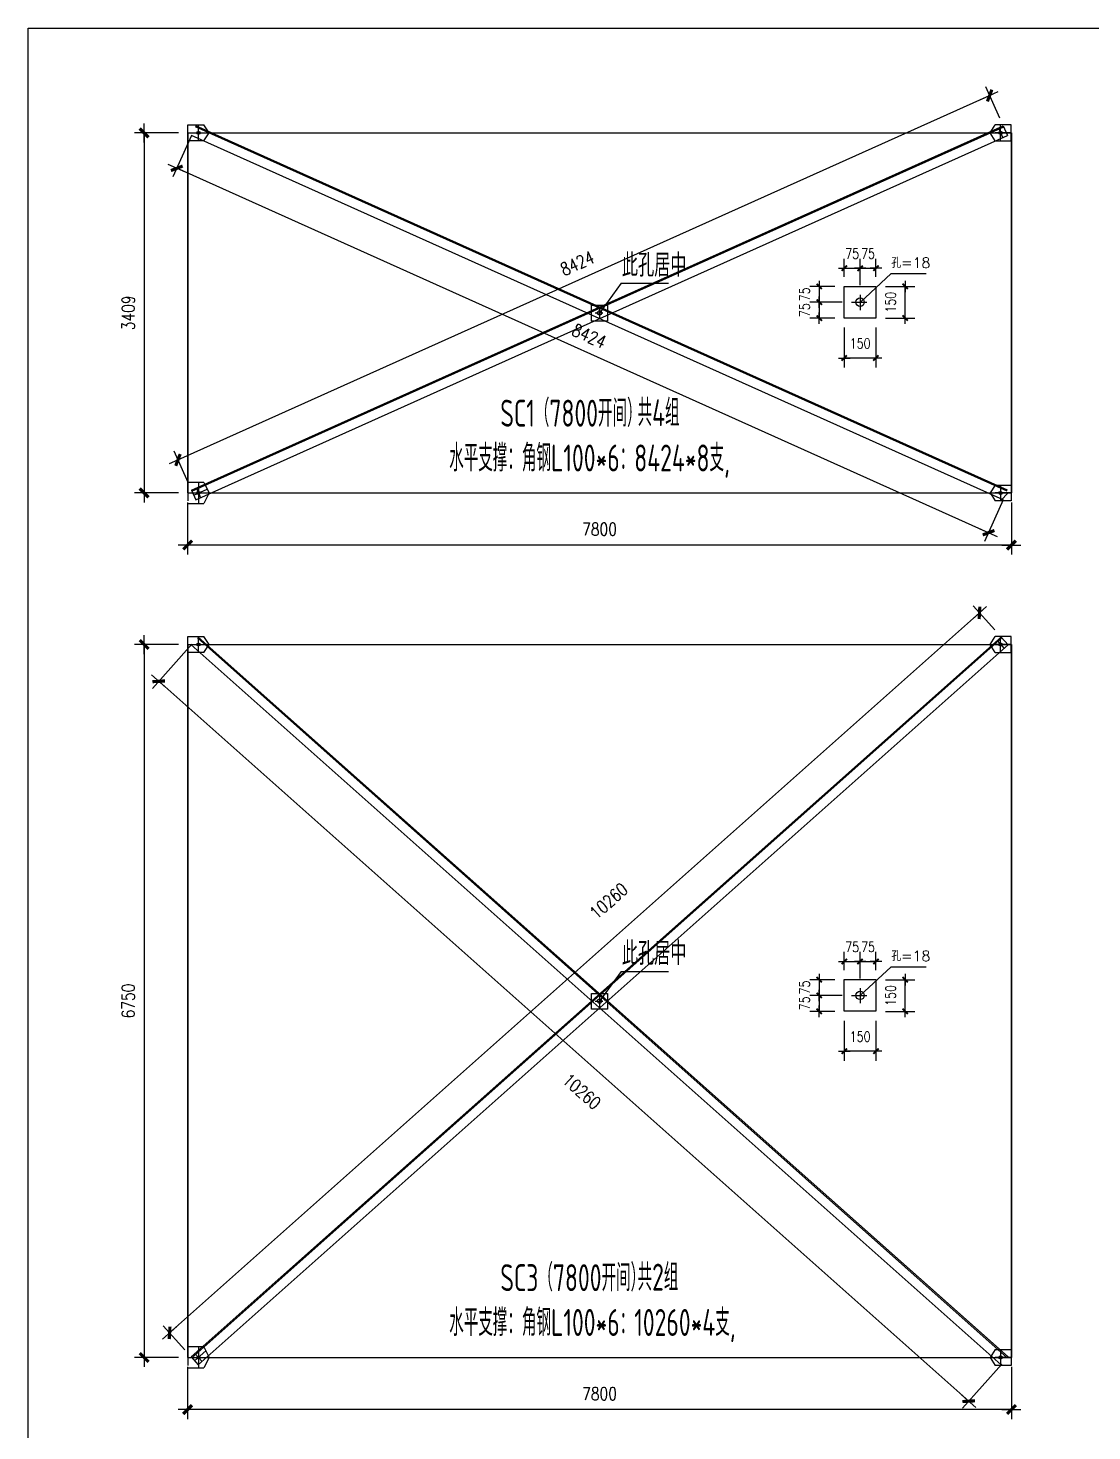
# Model space of a CAD drawing. Header units: millimetres. Extents: x 2451220 to 4527627, y -5186613 to -1639140.
# Drawn here: x 2544393 to 2554466, y -1777990 to -1764707 of the extents above; entities that cross this region are included whole.
import ezdxf

# ---------------------------------------------------------------- set-up
doc = ezdxf.new("R2010")
doc.units = ezdxf.units.MM
doc.header["$LTSCALE"] = 1000
doc.header["$PDMODE"] = 34
doc.linetypes.add('CENTER', pattern=[50.8, 31.75, -6.35, 6.35, -6.35])
doc.layers.add('轴线层', color=1, linetype='CENTER', lineweight=15)
doc.layers.add('钢架', color=7, linetype='Continuous', lineweight=25)
doc.styles.add('DIM_FONT', font='simplex.shx', dxfattribs={"width": 0.8, "bigfont": 'hztxt.shx'})
doc.styles.add('hz', font='gbenor.shx', dxfattribs={"width": 0.75, "height": 100, "bigfont": 'gbcbig.shx'})
doc.styles.get("Standard").update_dxf_attribs({"font": 'txt', "bigfont": 'gbcbig.shx'})
doc.styles.add('TSSD_Label', font='Tssdeng.shx', dxfattribs={"width": 0.7, "bigfont": 'hztxt.shx'})
doc.dimstyles.new('WGH(1)', dxfattribs={"dimscale": 1.2, "dimtxt": 100, "dimasz": 0.5, "dimexe": 75, "dimexo": 75, "dimgap": 75, "dimtad": 1, "dimdec": 0, "dimzin": 0, "dimdsep": 46, "dimtxsty": 'DIM_FONT', "dimblk1": '_DIMX', "dimblk2": '_DIMX', "dimsah": 1, "dimcen": 0.09, "dimclrd": 3, "dimclre": 3, "dimclrt": 7, "dimadec": 0, "dimazin": 0, "dimtfac": 1, "dimtdec": 0, "dimtix": 1, "dimtmove": 2, "dimatfit": 3, "dimldrblk": '_DIMX', "dimfxl": 1, "dimtolj": 1, "dimtzin": 0, "dimarcsym": 0})
doc.dimstyles.new('WGH(2)', dxfattribs={"dimscale": 1.2, "dimtxt": 100, "dimasz": 0.5, "dimexe": 75, "dimexo": 75, "dimgap": 75, "dimtad": 1, "dimdec": 0, "dimlfac": 0.5, "dimzin": 0, "dimdsep": 46, "dimtxsty": 'DIM_FONT', "dimblk1": '_DIMX', "dimblk2": '_DIMX', "dimsah": 1, "dimcen": 0.09, "dimclrd": 3, "dimclre": 3, "dimclrt": 7, "dimadec": 0, "dimazin": 0, "dimtfac": 1, "dimtdec": 0, "dimtix": 1, "dimtmove": 2, "dimatfit": 3, "dimldrblk": '_DIMX', "dimfxl": 1, "dimtolj": 1, "dimtzin": 0, "dimarcsym": 0})

# ---------------------------------------------------------------- blocks, each defined once
blk = doc.blocks.new('_DIMX')
blk.add_line((-150, 0), (150, 0))
at = {"const_width": 50}
blk.add_lwpolyline([(-70, -70), (70, 70)], dxfattribs=at)
blk = doc.blocks.new('*D2527')
at = {"color": 3, "lineweight": -2}
for p, q in [((2545904, -1769199), (2545904, -1769692)), ((2553704, -1769199), (2553704, -1769692)), ((2553703, -1769602), (2545904, -1769602))]:
    blk.add_line(p, q, dxfattribs=at)
at = {"layer": 'Defpoints', "color": 0}
for p in [(2545904, -1769109), (2553704, -1769109), (2545904, -1769602)]:
    blk.add_point(p, dxfattribs=at)
at = {"color": 3, "lineweight": -2, "xscale": 0.6, "yscale": 0.6, "zscale": 0.6, "rotation": 180}
blk.add_blockref('_DIMX', (2545904, -1769602), dxfattribs=at)
at = {"color": 3, "lineweight": -2, "xscale": 0.6, "yscale": 0.6, "zscale": 0.6}
blk.add_blockref('_DIMX', (2553704, -1769602), dxfattribs=at)
at = {"color": 7, "insert": (2549804, -1769452), "char_height": 120, "attachment_point": 5, "style": 'DIM_FONT'}
blk.add_mtext('\\A1;7800', dxfattribs=at)
blk = doc.blocks.new('*D2528')
at = {"color": 3, "lineweight": -2}
for p, q in [((2545817, -1765700), (2545402, -1765700)), ((2545492, -1765700), (2545492, -1769108)), ((2545817, -1769109), (2545402, -1769109))]:
    blk.add_line(p, q, dxfattribs=at)
at = {"layer": 'Defpoints', "color": 0}
for p in [(2545907, -1765700), (2545492, -1769109), (2545907, -1769109)]:
    blk.add_point(p, dxfattribs=at)
at = {"color": 3, "lineweight": -2, "xscale": 0.6, "yscale": 0.6, "zscale": 0.6}
for p, rotation in [((2545492, -1765700), 90), ((2545492, -1769109), 270)]:
    blk.add_blockref('_DIMX', p, dxfattribs=dict(at, rotation=rotation))
at = {"color": 7, "insert": (2545342, -1767404), "char_height": 120, "attachment_point": 5, "rotation": 90, "style": 'DIM_FONT'}
blk.add_mtext('\\A1;3409', dxfattribs=at)
blk = doc.blocks.new('*D2529')
at = {"color": 3, "lineweight": -2}
for p, q in [((2552031, -1767153), (2551794, -1767153)), ((2551884, -1767153), (2551884, -1767152)), ((2551884, -1767153), (2551884, -1767302)), ((2552100, -1767302), (2551794, -1767302)), ((2551884, -1767303), (2551884, -1767303))]:
    blk.add_line(p, q, dxfattribs=at)
at = {"layer": 'Defpoints', "color": 0}
for p in [(2552121, -1767153), (2551884, -1767302), (2552190, -1767302)]:
    blk.add_point(p, dxfattribs=at)
at = {"color": 3, "lineweight": -2, "xscale": 0.36, "yscale": 0.36, "zscale": 0.36}
for p, rotation in [((2551884, -1767153), 270), ((2551884, -1767302), 90)]:
    blk.add_blockref('_DIMX', p, dxfattribs=dict(at, rotation=rotation))
at = {"color": 7, "insert": (2551746, -1767228), "char_height": 96, "attachment_point": 5, "rotation": 90, "style": 'DIM_FONT'}
blk.add_mtext('\\A1;75', dxfattribs=at)
blk = doc.blocks.new('*D2530')
at = {"color": 3, "lineweight": -2}
for p, q in [((2552100, -1767302), (2551794, -1767302)), ((2551884, -1767302), (2551884, -1767302)), ((2551884, -1767302), (2551884, -1767453)), ((2552031, -1767453), (2551794, -1767453)), ((2551884, -1767453), (2551884, -1767454))]:
    blk.add_line(p, q, dxfattribs=at)
at = {"layer": 'Defpoints', "color": 0}
for p in [(2552190, -1767302), (2551884, -1767453), (2552121, -1767453)]:
    blk.add_point(p, dxfattribs=at)
at = {"color": 3, "lineweight": -2, "xscale": 0.36, "yscale": 0.36, "zscale": 0.36}
for p, rotation in [((2551884, -1767302), 270), ((2551884, -1767453), 90)]:
    blk.add_blockref('_DIMX', p, dxfattribs=dict(at, rotation=rotation))
at = {"color": 7, "insert": (2551746, -1767378), "char_height": 96, "attachment_point": 5, "rotation": 90, "style": 'DIM_FONT'}
blk.add_mtext('\\A1;75', dxfattribs=at)
blk = doc.blocks.new('*D2531')
at = {"color": 3, "lineweight": -2}
for p, q in [((2552121, -1766981), (2552120, -1766981)), ((2552121, -1767063), (2552121, -1766891)), ((2552121, -1766981), (2552271, -1766981)), ((2552271, -1767142), (2552271, -1766891)), ((2552271, -1766981), (2552271, -1766981))]:
    blk.add_line(p, q, dxfattribs=at)
at = {"layer": 'Defpoints', "color": 0}
for p in [(2552271, -1766981), (2552121, -1767153), (2552271, -1767232)]:
    blk.add_point(p, dxfattribs=at)
at = {"color": 3, "lineweight": -2, "xscale": 0.36, "yscale": 0.36, "zscale": 0.36}
blk.add_blockref('_DIMX', (2552121, -1766981), dxfattribs=at)
at = {"color": 3, "lineweight": -2, "xscale": 0.36, "yscale": 0.36, "zscale": 0.36, "rotation": 180}
blk.add_blockref('_DIMX', (2552271, -1766981), dxfattribs=at)
at = {"color": 7, "insert": (2552196, -1766843), "char_height": 96, "attachment_point": 5, "style": 'DIM_FONT'}
blk.add_mtext('\\A1;75', dxfattribs=at)
blk = doc.blocks.new('*D2532')
at = {"color": 3, "lineweight": -2}
for p, q in [((2552270, -1766981), (2552270, -1766981)), ((2552271, -1767142), (2552271, -1766891)), ((2552271, -1766981), (2552421, -1766981)), ((2552421, -1767063), (2552421, -1766891)), ((2552421, -1766981), (2552422, -1766981))]:
    blk.add_line(p, q, dxfattribs=at)
at = {"layer": 'Defpoints', "color": 0}
for p in [(2552421, -1766981), (2552271, -1767232), (2552421, -1767153)]:
    blk.add_point(p, dxfattribs=at)
at = {"color": 3, "lineweight": -2, "xscale": 0.36, "yscale": 0.36, "zscale": 0.36}
blk.add_blockref('_DIMX', (2552271, -1766981), dxfattribs=at)
at = {"color": 3, "lineweight": -2, "xscale": 0.36, "yscale": 0.36, "zscale": 0.36, "rotation": 180}
blk.add_blockref('_DIMX', (2552421, -1766981), dxfattribs=at)
at = {"color": 7, "insert": (2552346, -1766843), "char_height": 96, "attachment_point": 5, "style": 'DIM_FONT'}
blk.add_mtext('\\A1;75', dxfattribs=at)
blk = doc.blocks.new('*D2533')
at = {"color": 3, "lineweight": -2}
for p, q in [((2552121, -1767543), (2552121, -1767921)), ((2552421, -1767543), (2552421, -1767921)), ((2552121, -1767831), (2552120, -1767831)), ((2552421, -1767831), (2552121, -1767831)), ((2552421, -1767831), (2552422, -1767831))]:
    blk.add_line(p, q, dxfattribs=at)
at = {"layer": 'Defpoints', "color": 0}
for p in [(2552121, -1767453), (2552421, -1767453), (2552121, -1767831)]:
    blk.add_point(p, dxfattribs=at)
at = {"color": 3, "lineweight": -2, "xscale": 0.36, "yscale": 0.36, "zscale": 0.36}
blk.add_blockref('_DIMX', (2552121, -1767831), dxfattribs=at)
at = {"color": 3, "lineweight": -2, "xscale": 0.36, "yscale": 0.36, "zscale": 0.36, "rotation": 180}
blk.add_blockref('_DIMX', (2552421, -1767831), dxfattribs=at)
at = {"color": 7, "insert": (2552271, -1767693), "char_height": 96, "attachment_point": 5, "style": 'DIM_FONT'}
blk.add_mtext('\\A1;150', dxfattribs=at)
blk = doc.blocks.new('*D2534')
at = {"color": 3, "lineweight": -2}
for p, q in [((2552511, -1767153), (2552788, -1767153)), ((2552698, -1767153), (2552698, -1767152)), ((2552698, -1767453), (2552698, -1767153)), ((2552511, -1767453), (2552788, -1767453)), ((2552698, -1767453), (2552698, -1767454))]:
    blk.add_line(p, q, dxfattribs=at)
at = {"layer": 'Defpoints', "color": 0}
for p in [(2552421, -1767153), (2552698, -1767153), (2552421, -1767453)]:
    blk.add_point(p, dxfattribs=at)
at = {"color": 3, "lineweight": -2, "xscale": 0.36, "yscale": 0.36, "zscale": 0.36}
for p, rotation in [((2552698, -1767153), 270), ((2552698, -1767453), 90)]:
    blk.add_blockref('_DIMX', p, dxfattribs=dict(at, rotation=rotation))
at = {"color": 7, "insert": (2552560, -1767303), "char_height": 96, "attachment_point": 5, "rotation": 90, "style": 'DIM_FONT'}
blk.add_mtext('\\A1;150', dxfattribs=at)
blk = doc.blocks.new('*D2535')
at = {"color": 3, "lineweight": -2}
for p, q in [((2553593, -1765560), (2553460, -1765264)), ((2545812, -1768796), (2553496, -1765346)), ((2545908, -1769010), (2545775, -1768714))]:
    blk.add_line(p, q, dxfattribs=at)
at = {"layer": 'Defpoints', "color": 0}
for p in [(2553497, -1765346), (2553630, -1765643), (2545945, -1769093)]:
    blk.add_point(p, dxfattribs=at)
at = {"color": 3, "lineweight": -2, "xscale": 0.6, "yscale": 0.6, "zscale": 0.6}
for p, rotation in [((2553497, -1765346), 24.1756471328073), ((2545812, -1768796), 204.1756471328073)]:
    blk.add_blockref('_DIMX', p, dxfattribs=dict(at, rotation=rotation))
at = {"color": 7, "insert": (2549593, -1766934), "char_height": 120, "attachment_point": 5, "rotation": 24.1756, "style": 'DIM_FONT'}
blk.add_mtext('\\A1;8424', dxfattribs=at)
blk = doc.blocks.new('*D2536')
at = {"color": 3, "lineweight": -2}
for p, q in [((2545941, -1765725), (2545764, -1766117)), ((2553486, -1769485), (2545802, -1766035)), ((2553626, -1769175), (2553450, -1769567))]:
    blk.add_line(p, q, dxfattribs=at)
at = {"layer": 'Defpoints', "color": 0}
for p in [(2545977, -1765643), (2545801, -1766035), (2553663, -1769093)]:
    blk.add_point(p, dxfattribs=at)
at = {"color": 3, "lineweight": -2, "xscale": 0.6, "yscale": 0.6, "zscale": 0.6}
for p, rotation in [((2545801, -1766035), 155.8243528671914), ((2553487, -1769485), 335.8243528671914)]:
    blk.add_blockref('_DIMX', p, dxfattribs=dict(at, rotation=rotation))
at = {"color": 7, "insert": (2549705, -1767623), "char_height": 120, "attachment_point": 5, "rotation": 335.8244, "style": 'DIM_FONT'}
blk.add_mtext('\\A1;8424', dxfattribs=at)
blk = doc.blocks.new('*D2547')
at = {"color": 3, "lineweight": -2}
for p, q in [((2545904, -1777384), (2545904, -1777877)), ((2553704, -1777384), (2553704, -1777877)), ((2553703, -1777787), (2545904, -1777787))]:
    blk.add_line(p, q, dxfattribs=at)
at = {"layer": 'Defpoints', "color": 0}
for p in [(2545904, -1777294), (2553704, -1777294), (2545904, -1777787)]:
    blk.add_point(p, dxfattribs=at)
at = {"color": 3, "lineweight": -2, "xscale": 0.6, "yscale": 0.6, "zscale": 0.6, "rotation": 180}
blk.add_blockref('_DIMX', (2545904, -1777787), dxfattribs=at)
at = {"color": 3, "lineweight": -2, "xscale": 0.6, "yscale": 0.6, "zscale": 0.6}
blk.add_blockref('_DIMX', (2553704, -1777787), dxfattribs=at)
at = {"color": 7, "insert": (2549804, -1777637), "char_height": 120, "attachment_point": 5, "style": 'DIM_FONT'}
blk.add_mtext('\\A1;7800', dxfattribs=at)
blk = doc.blocks.new('*D2548')
at = {"color": 3, "lineweight": -2}
for p, q in [((2545817, -1770544), (2545402, -1770544)), ((2545492, -1770544), (2545492, -1777293)), ((2545817, -1777294), (2545402, -1777294))]:
    blk.add_line(p, q, dxfattribs=at)
at = {"layer": 'Defpoints', "color": 0}
for p in [(2545907, -1770544), (2545492, -1777294), (2545907, -1777294)]:
    blk.add_point(p, dxfattribs=at)
at = {"color": 3, "lineweight": -2, "xscale": 0.6, "yscale": 0.6, "zscale": 0.6}
for p, rotation in [((2545492, -1770544), 90), ((2545492, -1777294), 270)]:
    blk.add_blockref('_DIMX', p, dxfattribs=dict(at, rotation=rotation))
at = {"color": 7, "insert": (2545342, -1773919), "char_height": 120, "attachment_point": 5, "rotation": 90, "style": 'DIM_FONT'}
blk.add_mtext('\\A1;6750', dxfattribs=at)
blk = doc.blocks.new('*D2549')
at = {"color": 3, "lineweight": -2}
for p, q in [((2552031, -1773717), (2551794, -1773717)), ((2551884, -1773716), (2551884, -1773716)), ((2551884, -1773717), (2551884, -1773866)), ((2552100, -1773866), (2551794, -1773866)), ((2551884, -1773866), (2551884, -1773867))]:
    blk.add_line(p, q, dxfattribs=at)
at = {"layer": 'Defpoints', "color": 0}
for p in [(2552121, -1773717), (2551884, -1773866), (2552190, -1773866)]:
    blk.add_point(p, dxfattribs=at)
at = {"color": 3, "lineweight": -2, "xscale": 0.36, "yscale": 0.36, "zscale": 0.36}
for p, rotation in [((2551884, -1773717), 270), ((2551884, -1773866), 90)]:
    blk.add_blockref('_DIMX', p, dxfattribs=dict(at, rotation=rotation))
at = {"color": 7, "insert": (2551746, -1773791), "char_height": 96, "attachment_point": 5, "rotation": 90, "style": 'DIM_FONT'}
blk.add_mtext('\\A1;75', dxfattribs=at)
blk = doc.blocks.new('*D2550')
at = {"color": 3, "lineweight": -2}
for p, q in [((2552100, -1773866), (2551794, -1773866)), ((2551884, -1773866), (2551884, -1773865)), ((2551884, -1773866), (2551884, -1774017)), ((2552031, -1774017), (2551794, -1774017)), ((2551884, -1774017), (2551884, -1774017))]:
    blk.add_line(p, q, dxfattribs=at)
at = {"layer": 'Defpoints', "color": 0}
for p in [(2552190, -1773866), (2551884, -1774017), (2552121, -1774017)]:
    blk.add_point(p, dxfattribs=at)
at = {"color": 3, "lineweight": -2, "xscale": 0.36, "yscale": 0.36, "zscale": 0.36}
for p, rotation in [((2551884, -1773866), 270), ((2551884, -1774017), 90)]:
    blk.add_blockref('_DIMX', p, dxfattribs=dict(at, rotation=rotation))
at = {"color": 7, "insert": (2551746, -1773941), "char_height": 96, "attachment_point": 5, "rotation": 90, "style": 'DIM_FONT'}
blk.add_mtext('\\A1;75', dxfattribs=at)
blk = doc.blocks.new('*D2551')
at = {"color": 3, "lineweight": -2}
for p, q in [((2552121, -1773627), (2552121, -1773455)), ((2552271, -1773706), (2552271, -1773455)), ((2552121, -1773545), (2552120, -1773545)), ((2552121, -1773545), (2552271, -1773545)), ((2552271, -1773545), (2552271, -1773545))]:
    blk.add_line(p, q, dxfattribs=at)
at = {"layer": 'Defpoints', "color": 0}
for p in [(2552271, -1773545), (2552121, -1773717), (2552271, -1773796)]:
    blk.add_point(p, dxfattribs=at)
at = {"color": 3, "lineweight": -2, "xscale": 0.36, "yscale": 0.36, "zscale": 0.36}
blk.add_blockref('_DIMX', (2552121, -1773545), dxfattribs=at)
at = {"color": 3, "lineweight": -2, "xscale": 0.36, "yscale": 0.36, "zscale": 0.36, "rotation": 180}
blk.add_blockref('_DIMX', (2552271, -1773545), dxfattribs=at)
at = {"color": 7, "insert": (2552196, -1773407), "char_height": 96, "attachment_point": 5, "style": 'DIM_FONT'}
blk.add_mtext('\\A1;75', dxfattribs=at)
blk = doc.blocks.new('*D2552')
at = {"color": 3, "lineweight": -2}
for p, q in [((2552271, -1773706), (2552271, -1773455)), ((2552421, -1773627), (2552421, -1773455)), ((2552270, -1773545), (2552270, -1773545)), ((2552271, -1773545), (2552421, -1773545)), ((2552421, -1773545), (2552422, -1773545))]:
    blk.add_line(p, q, dxfattribs=at)
at = {"layer": 'Defpoints', "color": 0}
for p in [(2552421, -1773545), (2552421, -1773717), (2552271, -1773796)]:
    blk.add_point(p, dxfattribs=at)
at = {"color": 3, "lineweight": -2, "xscale": 0.36, "yscale": 0.36, "zscale": 0.36}
blk.add_blockref('_DIMX', (2552271, -1773545), dxfattribs=at)
at = {"color": 3, "lineweight": -2, "xscale": 0.36, "yscale": 0.36, "zscale": 0.36, "rotation": 180}
blk.add_blockref('_DIMX', (2552421, -1773545), dxfattribs=at)
at = {"color": 7, "insert": (2552346, -1773407), "char_height": 96, "attachment_point": 5, "style": 'DIM_FONT'}
blk.add_mtext('\\A1;75', dxfattribs=at)
blk = doc.blocks.new('*D2553')
at = {"color": 3, "lineweight": -2}
for p, q in [((2552121, -1774107), (2552121, -1774484)), ((2552421, -1774107), (2552421, -1774484)), ((2552121, -1774394), (2552120, -1774394)), ((2552421, -1774394), (2552121, -1774394)), ((2552421, -1774394), (2552422, -1774394))]:
    blk.add_line(p, q, dxfattribs=at)
at = {"layer": 'Defpoints', "color": 0}
for p in [(2552121, -1774017), (2552421, -1774017), (2552121, -1774394)]:
    blk.add_point(p, dxfattribs=at)
at = {"color": 3, "lineweight": -2, "xscale": 0.36, "yscale": 0.36, "zscale": 0.36}
blk.add_blockref('_DIMX', (2552121, -1774394), dxfattribs=at)
at = {"color": 3, "lineweight": -2, "xscale": 0.36, "yscale": 0.36, "zscale": 0.36, "rotation": 180}
blk.add_blockref('_DIMX', (2552421, -1774394), dxfattribs=at)
at = {"color": 7, "insert": (2552271, -1774256), "char_height": 96, "attachment_point": 5, "style": 'DIM_FONT'}
blk.add_mtext('\\A1;150', dxfattribs=at)
blk = doc.blocks.new('*D2554')
at = {"color": 3, "lineweight": -2}
for p, q in [((2552511, -1773717), (2552788, -1773717)), ((2552698, -1773716), (2552698, -1773716)), ((2552698, -1774017), (2552698, -1773717)), ((2552511, -1774017), (2552788, -1774017)), ((2552698, -1774017), (2552698, -1774017))]:
    blk.add_line(p, q, dxfattribs=at)
at = {"layer": 'Defpoints', "color": 0}
for p in [(2552421, -1773717), (2552698, -1773717), (2552421, -1774017)]:
    blk.add_point(p, dxfattribs=at)
at = {"color": 3, "lineweight": -2, "xscale": 0.36, "yscale": 0.36, "zscale": 0.36}
for p, rotation in [((2552698, -1773717), 270), ((2552698, -1774017), 90)]:
    blk.add_blockref('_DIMX', p, dxfattribs=dict(at, rotation=rotation))
at = {"color": 7, "insert": (2552560, -1773867), "char_height": 96, "attachment_point": 5, "rotation": 90, "style": 'DIM_FONT'}
blk.add_mtext('\\A1;150', dxfattribs=at)
blk = doc.blocks.new('*D2555')
at = {"color": 3, "lineweight": -2}
for p, q in [((2553545, -1770406), (2553342, -1770177)), ((2545733, -1777060), (2553401, -1770245)), ((2545876, -1777222), (2545673, -1776993))]:
    blk.add_line(p, q, dxfattribs=at)
at = {"layer": 'Defpoints', "color": 0}
for p in [(2553401, -1770244), (2553605, -1770473), (2545936, -1777289)]:
    blk.add_point(p, dxfattribs=at)
at = {"color": 3, "lineweight": -2, "xscale": 0.6, "yscale": 0.6, "zscale": 0.6}
for p, rotation in [((2553401, -1770244), 41.63260271780565), ((2545733, -1777061), 221.6326027178057)]:
    blk.add_blockref('_DIMX', p, dxfattribs=dict(at, rotation=rotation))
at = {"color": 7, "insert": (2549891, -1772972), "char_height": 120, "attachment_point": 5, "rotation": 41.6326, "style": 'DIM_FONT'}
blk.add_mtext('\\A1;10260', dxfattribs=at)
blk = doc.blocks.new('*D2556')
at = {"color": 3, "lineweight": -2}
for p, q in [((2545943, -1770540), (2545571, -1770959)), ((2553299, -1777708), (2545631, -1770892)), ((2553611, -1777357), (2553239, -1777775))]:
    blk.add_line(p, q, dxfattribs=at)
at = {"layer": 'Defpoints', "color": 0}
for p in [(2546003, -1770473), (2545630, -1770892), (2553671, -1777289)]:
    blk.add_point(p, dxfattribs=at)
at = {"color": 3, "lineweight": -2, "xscale": 0.6, "yscale": 0.6, "zscale": 0.6}
for p, rotation in [((2545630, -1770892), 138.3673972821961), ((2553299, -1777708), 318.3673972821961)]:
    blk.add_blockref('_DIMX', p, dxfattribs=dict(at, rotation=rotation))
at = {"color": 7, "insert": (2549636, -1774775), "char_height": 120, "attachment_point": 5, "rotation": 318.3674, "style": 'DIM_FONT'}
blk.add_mtext('\\A1;10260', dxfattribs=at)

msp = doc.modelspace()

# ---------------------------------------------------------------- linework, layer by layer
at = {"color": 2}
for p, q in [((2545906.7, -1765774.5), (2545906.7, -1765624.5)), ((2545906.7, -1765624.5), (2546056.7, -1765624.5)), ((2546006.7, -1765774.5), (2546006.7, -1765624.5)), ((2546106.7, -1765699.5), (2546056.7, -1765624.5)), ((2553500.7, -1765699.5), (2553550.7, -1765624.5)), ((2553700.7, -1765624.5), (2553550.7, -1765624.5)), ((2553600.7, -1765774.5), (2553600.7, -1765624.5)), ((2553700.7, -1765774.5), (2553700.7, -1765624.5)), ((2545903.7, -1765699.5), (2545903.7, -1769108.5)), ((2545906.7, -1765699.5), (2546056.7, -1765699.5)), ((2546056.7, -1765774.5), (2545906.7, -1765774.5)), ((2546056.7, -1765774.5), (2546106.7, -1765699.5)), ((2553550.7, -1765774.5), (2553500.7, -1765699.5)), ((2553700.7, -1765699.5), (2553550.7, -1765699.5)), ((2553550.7, -1765774.5), (2553700.7, -1765774.5)), ((2553703.7, -1765699.5), (2553703.7, -1769108.5)), ((2546056.7, -1769008.5), (2545906.7, -1769008.5)), ((2545906.7, -1769033.5), (2545906.7, -1769183.5)), ((2545906.7, -1769108.5), (2546056.7, -1769108.5)), ((2546006.7, -1769008.5), (2546006.7, -1769208.5)), ((2553550.7, -1769033.5), (2553500.7, -1769108.5)), ((2553500.7, -1769108.5), (2553550.7, -1769183.5)), ((2553550.7, -1769033.5), (2553700.7, -1769033.5)), ((2553700.7, -1769108.5), (2553550.7, -1769108.5)), ((2553600.7, -1769033.5), (2553600.7, -1769183.5)), ((2553700.7, -1769033.5), (2553700.7, -1769183.5)), ((2545906.7, -1769208.5), (2546056.7, -1769208.5)), ((2553700.7, -1769183.5), (2553550.7, -1769183.5)), ((2545903.7, -1770543.6), (2545903.7, -1777293.6)), ((2545906.7, -1770618.6), (2545906.7, -1770468.6)), ((2545906.7, -1770468.6), (2546056.7, -1770468.6)), ((2545906.7, -1770543.6), (2546056.7, -1770543.6)), ((2546006.7, -1770618.6), (2546006.7, -1770468.6)), ((2546106.7, -1770543.6), (2546056.7, -1770468.6)), ((2546056.7, -1770618.6), (2546106.7, -1770543.6)), ((2553500.7, -1770543.6), (2553550.7, -1770468.6)), ((2553550.7, -1770618.6), (2553500.7, -1770543.6)), ((2553700.7, -1770468.6), (2553550.7, -1770468.6)), ((2553700.7, -1770543.6), (2553550.7, -1770543.6)), ((2553600.7, -1770618.6), (2553600.7, -1770468.6)), ((2553700.7, -1770618.6), (2553700.7, -1770468.6)), ((2553703.7, -1770543.6), (2553703.7, -1777293.6)), ((2546056.7, -1770618.6), (2545906.7, -1770618.6)), ((2553550.7, -1770618.6), (2553700.7, -1770618.6)), ((2546056.7, -1777193.6), (2545906.7, -1777193.6)), ((2545906.7, -1777218.6), (2545906.7, -1777368.6)), ((2546006.7, -1777193.6), (2546006.7, -1777393.6)), ((2553550.7, -1777218.6), (2553500.7, -1777293.6)), ((2553550.7, -1777218.6), (2553700.7, -1777218.6)), ((2553600.7, -1777218.6), (2553600.7, -1777368.6)), ((2553700.7, -1777218.6), (2553700.7, -1777368.6)), ((2545906.7, -1777293.6), (2546056.7, -1777293.6)), ((2553500.7, -1777293.6), (2553550.7, -1777368.6)), ((2553700.7, -1777293.6), (2553550.7, -1777293.6)), ((2545906.7, -1777393.6), (2546056.7, -1777393.6)), ((2553700.7, -1777368.6), (2553550.7, -1777368.6))]:
    msp.add_line(p, q, dxfattribs=at)
for p, q in [((2545940.6, -1769083.4), (2553625.8, -1765633.4)), ((2545944.7, -1769092.5), (2553629.9, -1765642.6)), ((2553662.7, -1769092.5), (2545977.4, -1765642.6)), ((2553666.7, -1769083.4), (2545981.5, -1765633.4)), ((2553580.2, -1765653.9), (2553621.1, -1765745.1)), ((2553625.8, -1765633.4), (2553666.7, -1765724.7)), ((2545903.7, -1765699.5), (2553703.7, -1765699.5)), ((2545903.7, -1765699.5), (2553703.7, -1765699.5)), ((2545906.7, -1765699.5), (2545906.7, -1769108.5)), ((2553625.8, -1769174.6), (2545940.6, -1765724.7)), ((2545981.5, -1769174.6), (2553666.7, -1765724.7)), ((2553700.7, -1765699.5), (2553700.7, -1769108.5)), ((2550007.5, -1767123.7), (2549803.7, -1767405.1)), ((2550007.5, -1767123.7), (2550456.8, -1767123.7)), ((2552565, -1767030.8), (2552270.6, -1767304.6)), ((2552565, -1767030.8), (2552897.4, -1767030.8)), ((2552270.6, -1767232.4), (2552270.6, -1767376.7)), ((2549803.7, -1767349.2), (2549803.7, -1767458.8)), ((2549803.7, -1767369), (2549803.7, -1767441.2)), ((2552190.4, -1767302.4), (2552334.5, -1767302.4)), ((2549763.5, -1767404), (2549835.6, -1767404)), ((2545903.7, -1769108.5), (2553703.7, -1769108.5)), ((2545940.6, -1769083.4), (2545981.5, -1769174.6)), ((2545961, -1769129), (2546088.3, -1769071.9)), ((2545986.2, -1769062.9), (2546027.1, -1769154.1)), ((2546056.7, -1769008.5), (2546106.7, -1769108.5)), ((2546106.7, -1769108.5), (2546056.7, -1769208.5)), ((2553671.3, -1769106.6), (2553602.5, -1769179.2)), ((2545903.7, -1770543.6), (2553703.7, -1770543.6)), ((2545903.7, -1770543.6), (2553703.7, -1770543.6)), ((2545906.7, -1770543.6), (2545906.7, -1777293.6)), ((2553604.8, -1770473), (2545936.1, -1777289.4)), ((2545936.1, -1770547.8), (2553604.8, -1777364.2)), ((2553611.5, -1770480.5), (2545942.7, -1777296.9)), ((2545995.9, -1770480.5), (2553664.6, -1777296.9)), ((2546002.5, -1770473), (2553671.2, -1777289.4)), ((2553671.2, -1770547.8), (2546002.5, -1777364.2)), ((2553567.4, -1770506.2), (2553633.9, -1770581)), ((2553604.8, -1770473), (2553671.2, -1770547.8)), ((2553700.7, -1770543.6), (2553700.7, -1777293.6)), ((2552565, -1773594.4), (2552270.6, -1773868.2)), ((2552565, -1773594.4), (2552897.4, -1773594.4)), ((2550007.5, -1773639.5), (2549803.7, -1773921)), ((2550007.5, -1773639.5), (2550456.8, -1773639.5)), ((2549803.7, -1773865.1), (2549803.7, -1773974.7)), ((2549803.7, -1773884.9), (2549803.7, -1773957)), ((2552190.4, -1773866), (2552334.5, -1773866)), ((2552270.6, -1773796), (2552270.6, -1773940.3)), ((2549763.5, -1773919.9), (2549835.6, -1773919.9)), ((2546056.7, -1777193.6), (2546106.7, -1777293.6)), ((2545903.7, -1777293.6), (2553703.7, -1777293.6)), ((2545903.7, -1777293.6), (2553703.7, -1777293.6)), ((2545936.1, -1777289.4), (2546002.5, -1777364.2)), ((2546075.9, -1777232.1), (2545969.3, -1777326.8)), ((2545973.4, -1777256.2), (2546039.9, -1777331)), ((2546106.7, -1777293.6), (2546056.7, -1777393.6))]:
    msp.add_line(p, q)
for points in [[(2544392.9, -1764707), (2564538.4, -1764707), (2564538.4, -1788961.9), (2544392.9, -1788961.9)], [(2552121.1, -1767153.1), (2552421.1, -1767153.1), (2552421.1, -1767453.1), (2552121.1, -1767453.1)], [(2549727.9, -1767480.9), (2549727.9, -1767330.9), (2549877.9, -1767330.9), (2549877.9, -1767480.9)], [(2552121.1, -1773716.6), (2552421.1, -1773716.6), (2552421.1, -1774016.6), (2552121.1, -1774016.6)], [(2549727.9, -1773996.7), (2549727.9, -1773846.7), (2549877.9, -1773846.7), (2549877.9, -1773996.7)]]:
    msp.add_lwpolyline(points, close=True)
for centre in [(2546006.7, -1765699.5), (2553600.7, -1765699.5), (2546006.7, -1769108.5), (2553600.7, -1769108.5), (2546006.7, -1770543.6), (2553600.7, -1770543.6), (2546006.7, -1777293.6), (2553600.7, -1777293.6)]:
    msp.add_circle(centre, 15, dxfattribs=at)
for centre, radius in [((2549803.7, -1767404), 20), ((2552270.6, -1767302.4), 40), ((2552270.6, -1773866), 40), ((2549803.7, -1773919.9), 20)]:
    msp.add_circle(centre, radius)

# ---------------------------------------------------------------- texts
at = {"style": 'TSSD_Label', "width": 0.7}
for p in [(2550014.8, -1767061.4), (2550014.8, -1773577.2)]:
    msp.add_text('此孔居中', height=218.7, dxfattribs=at).set_placement(p)
at = {"layer": '轴线层', "color": 4, "lineweight": -3}
for p in [(2552566, -1766977.8), (2552566, -1773541.4)]:
    msp.add_text('孔=18', height=98, dxfattribs=at).set_placement(p)
at = {"layer": '钢架', "lineweight": 13, "attachment_point": 1, "style": 'hz'}
for s, insert, char_height, own_width in [('SC1（7800开间）', (2548864.2, -1768226.1), 254.898, 1984.335), ('共4组', (2550163.9, -1768221.1), 254.9, 864.76), ('水平支撑：角钢L100*6：8424*8支,   ', (2548380.4, -1768650.2), 254.898, 5835.693), ('SC3（7800开间）', (2548864.2, -1776411.1), 254.898, 1984.335), ('共2组', (2550163.9, -1776406.2), 254.9, 864.76), ('水平支撑：角钢L100*6：10260*4支,   ', (2548380.4, -1776835.3), 254.898, 5835.693)]:
    msp.add_mtext_dynamic_manual_height_columns(s, width=1139.904, gutter_width=12.5, heights=[0], dxfattribs=dict(at, insert=insert, char_height=char_height)).dxf.set("width", own_width)

# ---------------------------------------------------------------- dimensions: what is measured, and where the dimension line sits
for p1, p2, distance, picture, middle in [((2545944.7, -1769092.5), (2553629.9, -1765642.6), 324.9, '*D2535', (2549592.8, -1766934.3)), ((2553662.7, -1769092.5), (2545977.4, -1765642.6), 430.1, '*D2536', (2549705.3, -1767623.1))]:
    dim = msp.add_aligned_dim(p1=p1, p2=p2, distance=distance, dimstyle='WGH(1)')
    dim.commit()
    dim.dimension.update_dxf_attribs({"geometry": picture, "text_midpoint": middle})
for base, p1, p2, picture, middle in [((2545491.6, -1769108.5), (2545906.7, -1765699.5), (2545906.7, -1769108.5), '*D2528', (2545341.6, -1767404)), ((2545491.6, -1777293.6), (2545906.7, -1770543.6), (2545906.7, -1777293.6), '*D2548', (2545341.6, -1773918.6))]:
    dim = msp.add_linear_dim(base=base, p1=p1, p2=p2, angle=90, dimstyle='WGH(1)')
    dim.commit()
    dim.dimension.update_dxf_attribs({"geometry": picture, "text_midpoint": middle})
for base, p1, p2, picture, middle in [((2552270.6, -1766981), (2552121.1, -1767153.1), (2552270.6, -1767232.4), '*D2531', (2552195.8, -1766843)), ((2552421.1, -1766981), (2552270.6, -1767232.4), (2552421.1, -1767153.1), '*D2532', (2552345.8, -1766843)), ((2552121.1, -1767830.6), (2552421.1, -1767453.1), (2552121.1, -1767453.1), '*D2533', (2552271.1, -1767692.6)), ((2552270.6, -1773544.5), (2552121.1, -1773716.6), (2552270.6, -1773796), '*D2551', (2552195.8, -1773406.5)), ((2552421.1, -1773544.5), (2552270.6, -1773796), (2552421.1, -1773716.6), '*D2552', (2552345.8, -1773406.5)), ((2552121.1, -1774394.2), (2552421.1, -1774016.6), (2552121.1, -1774016.6), '*D2553', (2552271.1, -1774256.2))]:
    dim = msp.add_linear_dim(base=base, p1=p1, p2=p2, dimstyle='WGH(2)', override={"dimtxt": 80, "dimasz": 0.3})
    dim.commit()
    dim.dimension.update_dxf_attribs({"geometry": picture, "text_midpoint": middle})
for base, p1, p2, picture, middle in [((2551883.9, -1767302.4), (2552121.1, -1767153.1), (2552190.4, -1767302.4), '*D2529', (2551745.9, -1767227.7)), ((2552697.9, -1767153.1), (2552421.1, -1767453.1), (2552421.1, -1767153.1), '*D2534', (2552559.9, -1767303.1)), ((2551883.9, -1767453.1), (2552190.4, -1767302.4), (2552121.1, -1767453.1), '*D2530', (2551745.9, -1767377.7)), ((2551883.9, -1773866), (2552121.1, -1773716.6), (2552190.4, -1773866), '*D2549', (2551745.9, -1773791.3)), ((2552697.9, -1773716.6), (2552421.1, -1774016.6), (2552421.1, -1773716.6), '*D2554', (2552559.9, -1773866.6)), ((2551883.9, -1774016.6), (2552190.4, -1773866), (2552121.1, -1774016.6), '*D2550', (2551745.9, -1773941.3))]:
    dim = msp.add_linear_dim(base=base, p1=p1, p2=p2, angle=90, dimstyle='WGH(2)', override={"dimtxt": 80, "dimasz": 0.3})
    dim.commit()
    dim.dimension.update_dxf_attribs({"geometry": picture, "text_midpoint": middle})
for base, p1, p2, picture, middle in [((2545903.7, -1769601.7), (2553703.7, -1769108.5), (2545903.7, -1769108.5), '*D2527', (2549803.7, -1769451.7)), ((2545903.7, -1777786.7), (2553703.7, -1777293.6), (2545903.7, -1777293.6), '*D2547', (2549803.7, -1777636.7))]:
    dim = msp.add_linear_dim(base=base, p1=p1, p2=p2, dimstyle='WGH(1)')
    dim.commit()
    dim.dimension.update_dxf_attribs({"geometry": picture, "text_midpoint": middle})
for base, p1, p2, angle, picture, middle in [((2553401.5, -1770244.2), (2545936.1, -1777289.4), (2553604.8, -1770473), 41.6326, '*D2555', (2549890.7, -1772972)), ((2545630.4, -1770891.7), (2553671.2, -1777289.4), (2546002.5, -1770473), 138.3674, '*D2556', (2549636.1, -1774774.6))]:
    dim = msp.add_linear_dim(base=base, p1=p1, p2=p2, angle=angle, dimstyle='WGH(1)')
    dim.commit()
    dim.dimension.update_dxf_attribs({"geometry": picture, "text_midpoint": middle, "dimtype": 161})

doc.saveas('drawing.dxf')
